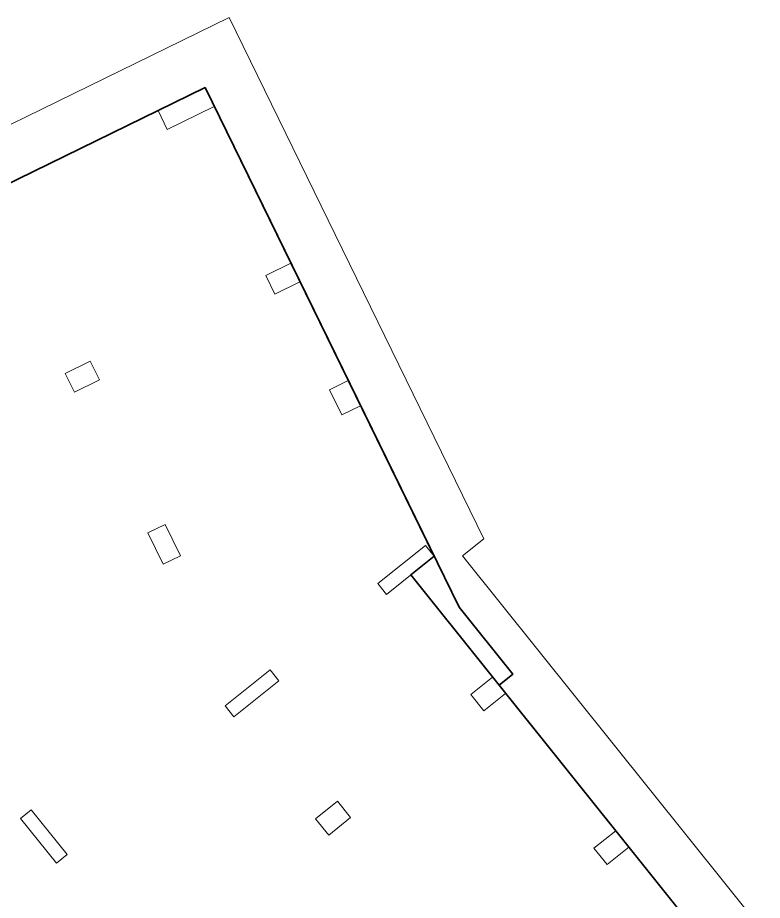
# Model space of a CAD drawing. Header units: metres. Extents: x 7511766 to 7511973, y 4692310 to 4692411.
# Drawn here: x 7511930.28 to 7511951.63, y 4692385.94 to 4692411.25 of the extents above; entities that cross this region are included whole.
import ezdxf

# ---------------------------------------------------------------- set-up
doc = ezdxf.new("R2010")
doc.units = ezdxf.units.M
for name, color, linetype, lineweight, true_color in [('A - Bodrumi -1 Polyline_Pen_No__23', 7, 'Continuous', 0, 0xff6600), ('A - Kati karakteristik polyline_Pen_No__8', 7, 'Continuous', 0, 0xa80f02), ('A - Sutereni Polyline_Pen_No__4', 7, 'Continuous', 0, 0x029e21)]:
    doc.layers.add(name, color=color, linetype=linetype, lineweight=lineweight, true_color=true_color)
doc.layers.add('A - Perdhesa Polyine_Pen_No__6', color=5, linetype='Continuous', lineweight=0)
doc.layers.add('A - Shtyllat_Pen_No__1', color=7, linetype='Continuous', lineweight=0)

msp = doc.modelspace()

# ---------------------------------------------------------------- linework, layer by layer
at = {"layer": 'A - Bodrumi -1 Polyline_Pen_No__23', "color": 30, "linetype": 'Continuous', "lineweight": 20, "true_color": 0xff6600}
msp.add_lwpolyline([(7511916.21828, 4692401.41575), (7511925.22003, 4692382.99693), (7511934.52264, 4692371.38241), (7511951.63271, 4692385.08666), (7511943.03696, 4692395.81865), (7511943.64698, 4692396.30725), (7511936.34339, 4692411.25141)], close=True, dxfattribs=at)
at = {"layer": 'A - Kati karakteristik polyline_Pen_No__8', "color": 14, "linetype": 'Continuous', "lineweight": 35, "true_color": 0xa80f02}
msp.add_lwpolyline([(7511925.22003, 4692382.99693), (7511926.9895, 4692383.86172), (7511936.02254, 4692372.58375), (7511950.46195, 4692384.14894), (7511944.08546, 4692392.11013), (7511944.47572, 4692392.4227), (7511942.937, 4692394.34382), (7511935.65436, 4692409.24511), (7511916.87692, 4692400.06809)], close=True, dxfattribs=at)
at = {"layer": 'A - Perdhesa Polyine_Pen_No__6', "color": 5, "linetype": 'Continuous', "lineweight": 35}
msp.add_lwpolyline([(7511916.87692, 4692400.06809), (7511925.22003, 4692382.99693), (7511934.52264, 4692371.38241), (7511950.46195, 4692384.14894), (7511941.55362, 4692395.27119), (7511942.2221, 4692395.8066), (7511935.65436, 4692409.24511)], close=True, dxfattribs=at)
at = {"layer": 'A - Shtyllat_Pen_No__1', "color": 7, "linetype": 'Continuous', "lineweight": 13, "flags": 128}
for points in [[(7511934.57015, 4692408.04741), (7511934.3067, 4692408.58647), (7511935.65436, 4692409.24511), (7511935.91781, 4692408.70604)], [(7511937.39452, 4692403.86256), (7511937.65798, 4692403.32349), (7511938.37673, 4692403.67477), (7511938.11327, 4692404.21383)], [(7511931.64449, 4692401.05237), (7511931.90795, 4692400.51331), (7511932.6267, 4692400.86458), (7511932.36324, 4692401.40365)], [(7511939.76024, 4692400.84392), (7511939.22117, 4692400.58047), (7511939.57244, 4692399.86171), (7511940.11151, 4692400.12517)], [(7511934.51263, 4692396.72103), (7511934.01849, 4692396.47953), (7511934.45758, 4692395.58108), (7511934.95172, 4692395.82258)], [(7511942.2221, 4692395.8066), (7511941.97204, 4692396.11881), (7511940.60616, 4692395.0248), (7511940.85621, 4692394.7126)], [(7511937.76816, 4692392.23923), (7511937.5181, 4692392.55143), (7511936.23026, 4692391.51994), (7511936.48032, 4692391.20774)], [(7511944.27301, 4692391.87598), (7511943.89792, 4692392.34428), (7511943.27351, 4692391.84416), (7511943.6486, 4692391.37586)], [(7511939.82411, 4692388.31265), (7511939.44902, 4692388.78095), (7511938.82461, 4692388.28084), (7511939.1997, 4692387.81253)], [(7511931.39148, 4692387.00373), (7511931.70368, 4692387.25379), (7511930.67219, 4692388.54163), (7511930.35999, 4692388.29157)], [(7511947.80508, 4692387.4661), (7511947.42999, 4692387.93441), (7511946.80558, 4692387.43429), (7511947.18067, 4692386.96599)]]:
    msp.add_lwpolyline(points, close=True, dxfattribs=at)
at = {"layer": 'A - Sutereni Polyline_Pen_No__4', "color": 104, "linetype": 'Continuous', "lineweight": 20, "true_color": 0x029e21}
msp.add_lwpolyline([(7511916.87692, 4692400.06809), (7511925.22003, 4692382.99693), (7511934.52264, 4692371.38241), (7511950.46195, 4692384.14894), (7511941.55362, 4692395.27119), (7511942.2221, 4692395.8066), (7511935.65436, 4692409.24511)], close=True, dxfattribs=at)

doc.saveas('drawing.dxf')
